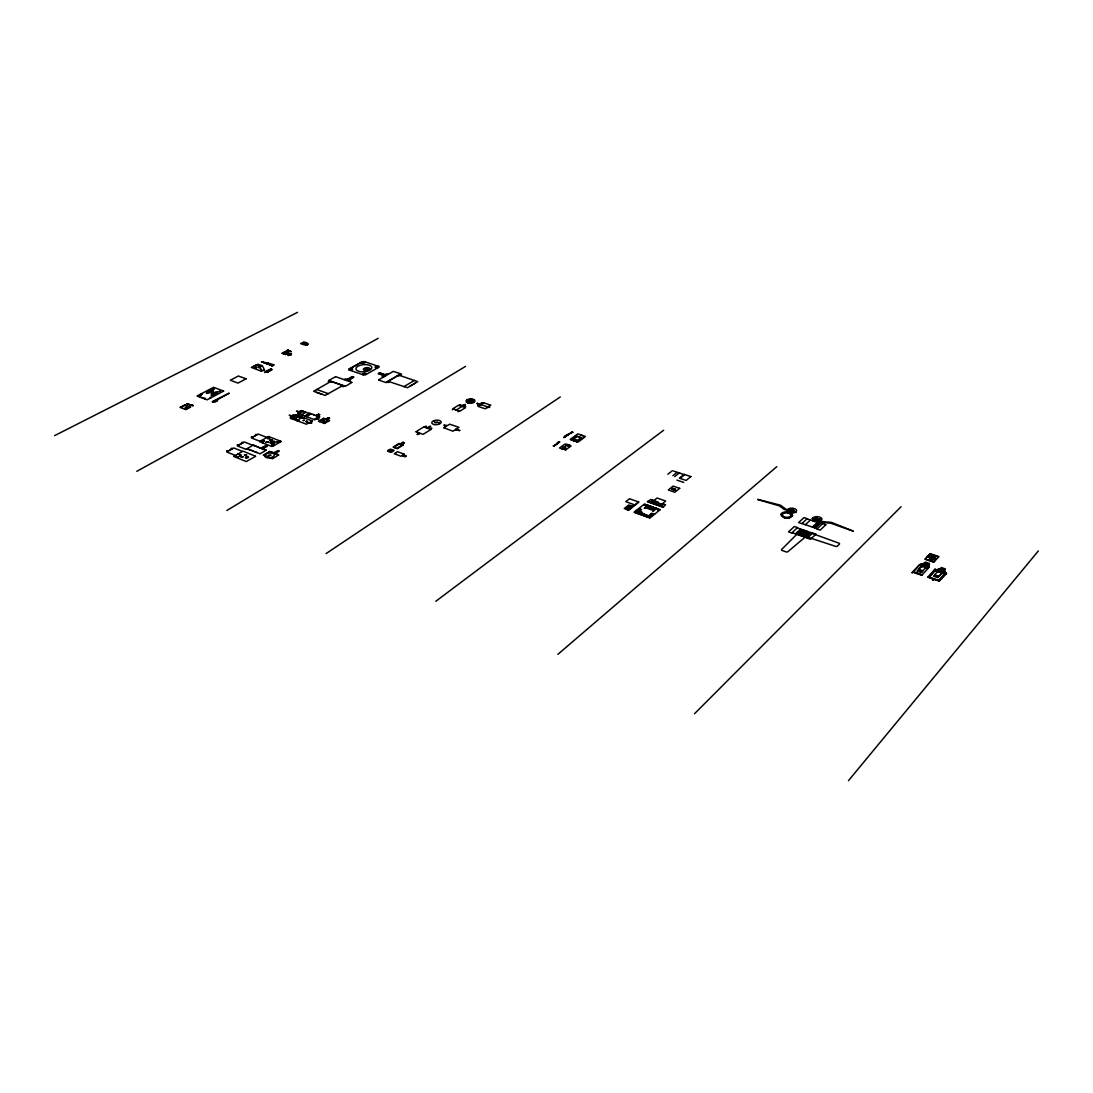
<?xml version="1.0" encoding="UTF-8"?>
<svg xmlns="http://www.w3.org/2000/svg" width="1093" height="1093" viewBox="0 0 1093 1093"><rect width="100%" height="100%" fill="white"/><g stroke="black" fill="none" stroke-linecap="round" stroke-linejoin="round"><path stroke-width="1.5" d="M271.884 365.636L261.35 361.783L271.651 365.185M255.53 456.368L246.294 461.547L233.82 456.505M241.252 455.33L238.11 457.024L235.022 455.849M233.793 456.382L243.001 451.177L255.543 456.205M853.059 531.143L831.24 523.369A1.366 0.724 5 0 0 830.584 523.219L823.111 522.577A1.366 0.724 4.8 0 1 822.442 522.427L812.154 518.396L822.141 521.484A1.366 0.71 4.8 0 0 822.81 521.634L831.104 522.358A1.366 0.724 5 0 1 831.773 522.509L853.1 531.034M281.051 441.504L279.808 441.422M259.615 441.531L268.536 436.517L281.038 441.353M757.722 499.351L780.429 505.198L786.769 509.734L795.882 512.357L784.473 509.584L779.323 505.854L757.763 499.556M652.029 501.031L657.153 502.835L655.499 504.174L650.376 502.356L652.603 500.129L650.772 499.487L647.357 501.701L663.123 507.289L665.61 504.72L663.765 504.078L660.596 506.114M376.183 366.961L377.591 366.838M377.604 367.043L376.252 367.18M365.226 374.079L363.846 374.243M363.778 374.025L365.199 373.888M351.522 369.434L350.17 369.584M350.115 369.352L351.522 369.229M657.89 509.721L659.161 509.734M659.134 509.966L658.669 509.488M652.002 515.322L651.059 514.994M653.204 514.338L651.947 514.297M650.745 515.076L652.029 515.09M651.961 514.106L653.231 514.12M820.761 521.006C825.639 516.975 813.739 514.789 812.318 518.697L820.761 521.006L812.741 518.301M641.4 514.038L642.67 514.052M642.643 514.27L641.796 514.475M639.555 513.368L640.826 513.396M640.812 513.614L639.583 513.614M637.725 512.713L638.995 512.726M638.899 510.663L637.711 510.622M640.143 509.652L638.927 509.365M644.132 504.816L645.744 504.829L644.392 505.417M638.981 512.931L637.738 512.931M636.345 512.262L634.705 512.166L636.345 512.057M637.684 510.376L638.954 510.404M795.403 512.439C800.295 508.464 788.709 506.36 787.124 510.171L795.403 512.439L787.547 509.789M935.184 574.973L934.693 575.669L937.808 576.749L938.518 576.12M919.145 569.467L918.639 570.163L921.727 571.215L922.437 570.601M201.194 394.737L199.254 395.775L201.071 394.819M198.27 395.844L201.235 394.464M363.928 362.48L362.589 362.575M362.562 362.357L363.942 362.248M848.469 780.662L1038.35 550.913M304.441 343.789L303.144 343.912M303.116 343.68L304.455 343.557M938.627 580.397L944.53 573.811M790.635 509.516L789.132 511.182L791.824 511.961L793.327 510.281M793.6 511.401L794.338 510.581L789.624 509.229L788.545 510.24M793.518 511.674L788.982 509.953M943.655 571.065L938.969 576.271L934.734 574.822M943.846 570.847L945.527 568.975L941.319 567.54L939.625 569.398M942.876 572.09L937.876 577.65L933.422 576.107L939.433 569.617M932.411 579.823L933.586 578.511M932.848 579.973L934.037 578.662M933.299 580.123L934.474 578.825M929.255 577.159L935.184 570.628M934.72 561.146L933.736 562.226L924.965 559.261L925.962 558.181M934.925 560.928L937.685 557.908M937.89 557.69L938.873 556.61L930.129 553.673L929.146 554.752M927.615 565.6L921.782 572.104L917 571.12L918.27 571.188L917.451 570.56L922.424 565.108M927.82 565.382L929.515 563.523L927.875 562.963L926.468 564.494L925.593 564.193L926.987 562.663L925.347 562.103L923.64 563.947M930.526 558.769A2.295 1.216 7.6 0 1 931.072 556.72A2.295 1.216 7.6 0 1 934.187 558.318A2.295 1.216 7.6 0 1 930.526 558.769L932.411 556.788M930.99 558.96L930.389 559.602A3.744 1.981 7.6 0 0 935.458 558.906A3.744 1.981 7.6 0 0 932.753 556.077A3.744 1.981 7.6 0 0 928.23 557.348L929.665 557.567M931.441 559.083L933.285 557.088M925.785 567.117L926.577 566.242L929.228 567.144L921.754 575.301L912.928 572.254L920.443 564.152L923.066 565.04L922.26 565.914M923.448 564.166L918.694 569.303L922.888 570.751M911.904 572.732L918.994 565.081L928.217 568.237M912.3 572.869L913.393 571.694M926.167 557.963L928.954 554.957M272.826 446.258L280.956 441.64M271.733 446.122L272.785 445.985M271.529 442.2C277.718 445.056 269.138 438.717 273.1 442.856M262.224 442.392L263.276 442.255M267.853 436.79L268.905 436.667M263.29 442.542L262.402 442.392L263.126 442.528M268.946 436.927L267.922 437.077M694.506 713.743L901.083 506.715M943.327 569.193L942.193 569.07M942.193 568.784L943.368 568.934M796.893 533.999L805.473 537.373L810.637 532.51L812.536 533.165M801.948 523.52L815.323 528.083L820.392 523.301L822.291 523.943M792.029 532.715L802.576 536.294L804.639 534.354M805.568 533.48L807.631 531.54L808.301 531.949L803.519 536.444L802.576 536.294M812.427 527.031L818.876 521.183L814.066 519.558L812.741 520.787M819.545 520.596L820.515 519.517L815.897 517.959L814.668 518.943M813.37 527.181L818.07 522.755L820.392 523.301M805.09 536.458L809.435 532.373M814.831 527.673L819.518 523.246M804.216 530.296L800.513 532.332L800.595 533.753L802.918 534.559L805.172 533.944L806.115 531.485L803.901 530.72M817.796 520.814L819.531 519.189M819.709 519.325L817.728 520.855L815.2 519.872L816.881 518.287M795.485 533.917L800.677 529.08M805.391 524.695L810.473 519.954M311.054 423.073L310.139 423.21M310.029 422.882L311.04 422.772M303.758 418.154L302.802 418.264M298.129 420.627L299.127 420.518M299.14 420.819L298.198 420.942M302.747 417.977L303.758 417.854M791.769 512.016L793.532 510.417M793.641 511.524L794.502 510.745L789.966 509.215L788.722 510.185M791.209 513.86L795.158 512.221L788.121 510.773L786.482 512.262M793.518 511.797L788.763 510.007M789.173 511.141L790.936 509.543M489.568 407.47L487.656 407.224M557.867 654.352L776.781 466.67M220.294 391.417L219.502 391.513M210.293 397.333L211.222 397.196M211.277 397.483L210.389 397.647M219.392 391.212L220.321 391.075M652.248 514.379L652.439 514.448M213.217 388.889L214.146 388.753M214.119 389.094L213.326 389.19M659.68 504.966L661.087 503.818M654.242 509.844L653.382 510.54L645.485 507.726L646.346 507.029M646.223 516.429L647.425 515.445M656.415 508.313L654.994 509.461L653.518 508.942L654.939 507.794M656.592 508.382L652.89 511.374L654.434 509.912L646.168 506.961L644.255 508.286L647.971 505.308M659.762 505.813L665.664 501.045L657.071 498.025L651.141 502.766M660.609 505.294L662.03 504.146M647.152 516.77L648.368 515.787M661.538 505.622L663.055 504.501M661.32 506.373L662.03 505.799L656.456 503.818L655.745 504.392M202.26 394.067L201.358 394.204M673.875 490.019L675.037 489.09M653.108 507.138L651.674 508.286L650.021 507.699L651.455 506.551M656.879 503.969L658.396 502.862M653.286 507.207L651.428 508.696L652.904 509.215L654.762 507.726M643.408 515.418L644.61 514.434M657.808 504.297L659.229 503.163M644.337 515.759L645.553 514.776M658.737 504.638L660.254 503.518M645.28 516.087L646.496 515.117M201.29 393.904L202.219 393.781M640.033 513.71L639.842 513.642M649.802 505.963L647.944 507.453L649.42 507.972L651.264 506.483M653.682 503.395L654.406 502.821L652.412 502.944M640.197 514.543L642.015 513.082M653.751 503.559L655.417 502.22M653.942 503.613L655.595 502.288M672.892 488.352L671.73 489.281L674.477 490.238L675.638 489.295L672.741 488.462M654.242 503.586L656.142 503.436M672.291 489.473L673.452 488.544M642.042 515.199L643.859 513.751L638.353 511.756L636.522 513.218M655.554 504.324L658.287 502.138L652.794 500.198L650.075 502.384M680.215 478.215L684.805 474.54M639.091 511.469L641.509 509.529L638.763 508.546M639.268 511.538L641.755 511.702L636.345 510.472M638.011 512.986L638.203 513.054M648.149 505.376L646.728 506.524L648.19 507.043L649.611 505.895M651.865 502.739L652.576 502.179L651.387 501.755M651.92 502.903L653.587 501.578M638.367 513.874L640.184 512.426M652.111 502.971L653.764 501.632M637.998 510.308L638.64 510.677M639.186 509.693L640.156 509.434M639.378 509.857L639.678 509.188L638.913 509.639M674.736 476.589L679.573 472.75M630.333 508.04L631.126 507.412L629.24 507.644M632.574 506.469L630.401 508.204L627.847 507.289L630.033 505.567M628.147 510.199L638.544 501.96M672.864 475.715L676.895 472.518M625.401 508.6L627.642 509.338M626.016 508.108L628.256 508.846M667.864 474.253L672.4 470.673M819.531 520.719L820.665 519.694L816.239 517.959L814.859 518.888M815.2 519.872L817.181 518.328M435.793 601.287L663.656 430.246M565.45 450.015L571.038 446.053L569.426 445.493M583.935 437.487L585.424 436.435L577.814 433.88L570.218 439.4L578.06 442.091L584.017 437.719M562.813 449.086L560.654 448.335M574.044 440.875L575.287 440.629L574.658 441.08M575.546 441.203L576.858 440.479L575.738 441.271M576.339 441.654L577.623 440.739L576.284 441.449L573.442 440.479M576.517 441.818L582.091 437.856L576.803 436.08L571.215 440.014M571.543 440.028L572.691 439.208M572.459 440.329L573.702 440.083M573.074 440.534L574.071 440.042L571.912 439.96M564.002 437.569L572.035 431.94L573.169 432.322L571.188 432.869M572.363 432.049L563.769 437.487L569.59 433.648M553.809 445.999L559.807 441.804L557.239 442.569L558.222 442.911M326.056 553.591L560.299 396.964M455.672 429.863L457.052 428.975M458.281 429.918L455.767 429.399M478.652 404.41L479.854 403.659M477.655 405.489L481.74 402.893M445.397 426.243L446.777 425.368M478.474 406.295L483.639 403.003M201.139 394.778L200.046 394.423M429.604 429.016L431.134 428.046M459.197 410.968L457.967 411.747M464.798 407.416L465.645 406.883M473.693 401.814L472.886 402.238L473.611 402.484M430.369 429.289L431.899 428.319M465.222 407.798L459.852 411.2L452.816 408.782L458.199 405.407M393.767 447.351L399.601 443.69M455.057 409.547L457.598 410.421M394.997 447.816L395.461 447.98M400.912 444.168L403.549 442.515M401.213 444.277L403.85 442.624M417.034 434.372L418.715 433.32M427.363 427.869L430.109 426.147M455.658 410.121L456.259 410.326M463.104 405.435L465.399 404.56L463.705 405.64M455.836 410.299L465.099 404.465M417.635 434.59L419.316 433.538M427.964 428.087L430.71 426.352M396.691 448.444L402.525 444.769M424.275 427.117L425.805 426.147M453.554 409.042L452.338 409.807M459.115 405.489L459.962 404.943M467.271 400.339L468.077 399.915L467.367 399.683M425.027 427.377L426.557 426.42M389.627 380.911L389.682 381.826L407.443 387.742L417.717 381.635L400.298 375.637L398.289 375.855M226.879 510.486L465.468 366.415M403.877 386.676L414.466 380.391M271.269 458.309L265.257 455.904M277.526 454.825L278.182 454.524L269.684 451.436L263.263 455.112L272.417 458.773L278.674 455.002L277.813 454.661M272.02 452.652L272.744 452.365M323.514 423.087L328.487 420.177M273.605 452.707L278.209 450.562L279.357 451.013L275.313 453.39M324.361 423.415L329.621 420.6L323.391 418.291M266.118 371.292L265.708 371.77A1.626 0.71 -6.7 0 0 267.32 372.289L272.116 369.721A1.612 0.71 -6.6 0 0 270.504 369.161L266.036 371.333L266.829 371.114A1.626 0.71 -6.7 0 1 268.4 371.634L268.113 372.071M351.809 382.536L345.306 386.335L328.665 380.501L335.373 376.825M378.724 380.036L385.884 382.564L400.858 373.833L393.548 371.47M319.552 421.611L324.525 418.715M388.029 382.605L389.19 381.935M400.38 375.405L401.527 374.735M325.796 419.179L328.201 417.772L329.621 418.291L327.217 419.712M322.995 421.092L323.801 420.627M326.083 419.288L328.487 417.881M323.842 421.406L324.648 420.942M326.93 419.603L329.335 418.195M317.79 419.166L318.609 418.701M265.148 449.92L266.282 450.097L260.025 453.827L247.045 448.636M280.122 441.353L280.559 441.668M265.517 450.07L259.997 447.884M323.678 418.4L318.418 421.201L324.648 423.51M254.696 451.696L256.896 452.57M261.555 447.939L265.599 445.602L267.293 446.272L263.249 448.622M306.627 422.021C309.62 421.939 303.226 421.392 307.679 421.338M317.093 415.968L319.511 414.575M317.38 416.078L319.784 414.671L318.391 414.165L315.973 415.559M313.937 419.534L318.924 416.638M316.956 418.851L317.762 418.387M313.035 414.466L314.156 414.875M257.456 446.887L259.287 447.611M251.677 450.494L253.221 451.108M383.725 374.23L379.449 372.959M305.808 421.734L306.873 421.078M316.26 415.654L318.664 414.261M378.697 379.804L393.029 371.511M253.193 445.193L254.327 445.357M268.181 436.708L268.769 436.94M296.613 420.6L302.611 417.171M304.564 416.05L309.551 413.181L319.757 416.952L314.784 419.849L299.414 413.878M253.945 445.493L255.912 446.272M305.48 416.392L310.467 413.523M306.313 416.693L311.3 413.823M255.639 446.163L256.472 446.49M262.347 442.706L262.976 442.706M250.543 450.043L246.458 448.977M300.807 414.643L299.687 414.233M290.752 416.597L292.924 415.354M298.211 412.348L299.96 411.351M300.138 411.282L301.518 410.585L309.141 413.414M345.169 386.28L328.802 380.555M365.895 374.585L378.438 367.439A1.858 0.833 -4.8 0 0 378.287 366.278L364.488 361.646M291.189 418.305L296.64 415.203M303.185 411.46L298.731 414.001L297.692 413.619M348.79 379.981L353.777 377.153L352.137 376.593L347.15 379.408M349.05 381.334L350.429 380.555L345.525 378.847L344.131 379.626M322.203 394.354L316.533 392.332M346.59 380.487L352.957 376.866M353.558 377.071L350.061 379.271M349.487 368.915L361.906 361.961L349.309 368.928A1.858 0.833 -5.3 0 0 349.418 370.103L363.259 374.831M136.803 471.329L378.178 338.311M237.55 454.087L241.28 455.166M212.739 401.978L229.229 393.166L212.22 401.787L220.021 398.084M204.692 398.918L205.539 398.467L199.459 396.909M305.958 345.415L308.199 344.24M270.299 364.707L273.865 364.802L266.924 362.753A2.582 1.134 -6.6 0 0 265.968 363.259L272.703 365.636A1.803 0.792 -6.5 0 0 273.551 365.253L273.646 365.13A2.596 1.134 -6.6 0 1 272.703 365.636L271.952 365.745M290.028 355.321L287.309 354.296M290.67 354.979L287.951 353.954M271.843 365.253L272.881 364.707M265.326 362.958L266.105 362.548L264.561 362.685M265.736 363.095L268.222 363.286L267.443 363.696M288.73 350.949L290.314 351.481M266.965 362.849L268.031 362.999L267.006 363.545M305.193 342.437L306.464 342.86M190.346 404.67L192.737 404.943L192.026 405.325M307.843 343.352L303.786 341.959M188.679 407.102L186.835 408.085L185.154 407.429L186.999 406.446L189.376 407.484M262.238 361.865L263.782 361.728M263.249 361.537L263.003 362.138M54.65 435.615L297.542 312.338M331.63 382.017L329.608 382.167L313.636 391.294L325.127 395.406L341.344 386.348A1.503 0.683 -5.5 0 0 341.262 385.378M293.02 415.313L293.894 415.449M658.737 509.311L657.521 509.884L658.833 510.144M583.006 435.806L580.643 435.096M651.701 515.5L650.745 515.268M635.238 511.674L636.713 512.084L635.484 512.672M460.126 404.888L465.591 406.623M648.996 517.331C652.958 517.645 646.51 515.937 649.734 517.658M260.503 366.387L261.582 366.182M261.651 370.5L260.175 370.773L251.308 367.398L258.003 364.242L262.088 365.663L259.437 366.223L261.692 370.568L264.561 370.021L262.47 366.018L258.494 366.934L258.959 367.835L260.025 367.631L259.56 366.729M263.959 370.431L261.172 370.923L260.599 369.871L261.241 370.882M212.507 391.909L210.949 392.729M212.015 393.138L213.572 392.346M272.499 445.999L271.802 446.504L259.669 441.709M810.637 532.51L787.862 551.692A1.394 0.765 4.4 0 1 786.017 551.856L782.192 550.503A1.394 0.765 4.3 0 1 781.604 549.478L801.114 530.064A1.38 0.724 4.5 0 1 802.972 529.873M645.307 504.488L643.791 504.761L644.515 505.253M273.728 364.652L272.799 364.748A2.596 1.134 -6.5 0 0 271.733 365.294L271.651 365.759M400.735 373.915L386.007 382.495M484.172 402.948L490.825 405.189L485.196 408.796L478.543 406.541M482.286 402.839L483.338 403.194M307.707 344.5L306.477 345.169M929.842 554.001L938.573 556.938M489.036 406.336L487 407.648M569.111 433.757L564.78 436.011L565.518 436.257M473.611 401.787L474.321 402.019M488.38 406.76L489.582 407.183M479.485 403.877L476.903 403.481L479.007 404.191M477.149 403.331L488.626 407.197M466.643 400.134L467.353 400.38M415.121 383.178L410.066 386.184M388.111 374.366L386.58 373.847L382.154 376.402L383.684 376.921M814.913 518.71L819.805 520.35M673.63 471.069L684.546 474.758M477.723 405.735L478.775 406.104M385.105 374.694L379.64 372.85L378.164 373.697L383.629 375.555M378.902 373.273L385.897 375.637M807.044 518.779L818.07 522.755M925.265 558.933L934.037 561.898M462.653 405.271L464.156 405.79M939.925 569.07L944.147 570.505M458.732 405.353L465.167 407.552M676.936 480.128L683.712 482.437M815.323 528.083L817.222 528.739M920.238 564.371L929.023 567.363M934.87 569.357L946.442 573.306M919.637 565.013L928.422 568.018M934.269 570.027L945.841 573.975M559.411 442.078L554.137 446.122L553.181 445.766L554.342 445.63M566.707 444.564L565.095 444.018L559.507 447.966L565.641 449.879M934.734 570.464L945.541 574.303M556.761 443.936L554.561 445.479M797.221 527.905L807.631 531.54M290.765 354.159L288.921 355.143M803.246 531.212L805.049 532.018L805.951 531.171L838.877 543.139A1.407 0.751 5.4 0 1 839.397 544.164L837.402 546.131A1.407 0.751 5.4 0 1 835.599 546.35L797.275 533.753A1.38 0.738 4.4 0 1 796.715 532.728M802.768 531.717L805.09 532.523M912.997 571.557L922.26 574.754M928.804 577.008L939.078 580.561M672.304 488.817L673.015 488.885M674.449 489.555L675.201 489.65M806.853 535.037L805.172 534.45L805.746 533.917A3.033 1.612 4.5 0 0 804.503 531.649M913.229 571.926L922.055 574.973M797.398 532.086L799.885 532.072A3.033 1.612 4.5 0 1 803.983 531.649M671.867 489.172L672.578 489.24M674.012 489.91L674.764 490.006M805.473 537.373L807.385 538.043M335.906 376.771L351.796 382.29M328.201 381.512L329.471 381.949M341.904 386.321L343.202 386.772M444.359 424.945L446.34 425.642M456.136 429.153L459.934 430.423M443.854 425.273L445.835 425.956M456.109 429.59L459.429 430.751M647.589 501.509L663.355 507.097M270.627 369.461L271.406 369.735L267.58 371.087M270.996 369.953L270.326 370.308M269.971 369.803L270.996 370.185M269.138 370.254L269.916 370.527M255.666 365.8L254.888 366.21M269.534 370.732L268.741 371.155M426.83 427.691L428.483 428.278M267.32 371.224L268.099 371.497L265.749 372.071M266.897 371.442L267.963 371.798L265.175 372.371M316.587 389.477L328.433 393.699M634.814 504.911L625.77 501.673L629.5 498.75L638.899 502.083L628.516 510.322L624.267 508.45L625.483 507.48L629.978 508.751M632.888 506.442L628.707 504.952L626.275 506.865L630.456 508.368M654.584 514.216L651.797 513.218L649.392 515.172L652.166 516.169M628.885 506.469L631.549 507.289M637.547 509.516L640.293 510.499M650.595 514.202L653.382 515.199M629.609 509.037L627.3 509.611L628.393 509.994M418.182 433.129L419.849 433.716M299.359 411.692L296.463 411.132L298.813 411.993M317.476 418.277L318.883 418.797L316.669 418.756M299.14 416.132C296.927 412.061 284.344 418.469 293.689 419.247M396.117 452.598L395.707 452.857M402.784 455.153L405.858 456.3M402.525 455.33L405.599 456.478M301.381 417.868L292.801 415.559L291.162 416.488L297.842 419.903M310.521 422.308L311.929 422.841L309.169 423.1M292.118 415.818L289.221 415.244L291.571 416.132M216.332 400.052L217.63 400.68L214.843 402.169L213.272 401.705M184.867 405.052L185.523 405.312L183.419 405.817M266.706 437.35L258.208 434.044L251.376 437.924L259.888 441.271M257.224 434.604L255.543 434.495L256.65 434.932M815.146 518.656L819.818 520.487M181.957 406.582L182.613 406.842L180.509 407.361M255.653 435.492L253.945 436.462M252.948 437.036L251.267 436.927L252.374 437.364M262.593 447.351L264.287 448.021M266.077 450.289L253.111 445.152L245.884 449.305L237.359 445.903L244.313 441.955L252.825 445.329M269.315 451.573L278.469 455.207M243.302 442.528L241.608 442.419L242.728 442.856M241.717 443.43L239.968 444.414M238.957 445.001L237.263 444.878L238.383 445.329M242.291 451.368L233.765 447.952L226.729 451.956L235.255 455.398M232.741 448.526L231.047 448.417L232.153 448.868M231.129 449.442L229.38 450.453M228.341 451.04L226.647 450.917L227.754 451.368M926.645 557.444A5.315 2.801 7.6 0 1 928.476 555.476M214.693 392.127A2.473 1.107 -7.8 0 1 211.796 393.658M209.815 392.92A2.473 1.107 -7.8 0 1 212.725 391.376M215.827 391.936A3.621 1.612 -7.8 0 1 211.577 394.19M208.695 393.097A3.621 1.612 -7.8 0 1 212.944 390.857M216.947 391.759A4.755 2.118 -7.8 0 1 211.359 394.723M207.574 393.289A4.755 2.118 -7.8 0 1 213.149 390.338M218.067 391.581A5.902 2.623 -7.8 0 1 211.14 395.256M206.44 393.466A5.902 2.623 -7.8 0 1 213.367 389.805M469.334 401.104L471.629 401.008L469.334 401.104M927.875 577.145L939.27 581.162L946.634 573.087L938.873 580.779L928.599 577.227L935.745 569.371L935.075 569.139L927.902 577.049M437.76 422.349L435.219 422.54L437.76 422.349M365.527 369.161L367.74 369.038L365.527 369.161M925.908 567.841L924.446 567.677L925.908 567.868M279.371 441.736L276.57 441.955L279.33 441.886M920.402 572.076L921.864 572.281L920.415 572.049M920.934 566.475L922.383 566.666L920.934 566.475M273.974 444.865C270.968 447.706 270.804 442.665 273.974 444.919M272.348 439.81L269.766 440.137L272.348 439.81M270.791 455.234L268.345 455.508L270.791 455.234M269.78 438.006C266.692 440.807 266.733 435.806 269.78 438.061M268.509 442.023L265.927 442.351L268.509 442.023M391.636 450.712L389.695 450.903L391.636 450.712M264.383 441.107C261.432 443.949 261.077 439.003 264.383 441.162M246.553 454.743L244.326 454.92L246.526 454.866M243.192 456.683L240.952 456.901L243.192 456.683M312.352 421.037L306.45 424.221L293.416 419.398L299.4 415.968L312.352 421.037M443.799 427.773L452.939 431.216L458.951 427.349L449.688 424.18L443.799 427.746M416.078 431.803L423.059 434.345L430.943 429.494L423.701 426.912L416.091 431.735M304.441 420.381L302.911 420.545L304.428 420.245M945.185 571.297L938.095 569.166L945.185 571.297M929.337 564.029L924.213 563.032L929.337 564.029M934.488 558.427L929.378 557.444L934.488 558.427M929.132 565.819L922.123 563.728L929.132 565.819M815.911 534.149L810.514 539.286L807.249 538.166L812.673 533.042L815.911 534.149M825.816 524.763L820.16 530.119L816.922 529.012L822.578 523.67L825.816 524.763M805.486 533.247L804.229 534.422L801.579 534.313L800.199 533.029L801.456 531.854L804.093 531.963L805.486 533.247M797.535 527.618L791.728 533.001L788.518 531.895L794.324 526.512L797.535 527.618M807.18 518.669L801.811 523.643L798.614 522.55L803.997 517.59L807.18 518.669M297.665 413.318L301.627 414.698L305.671 412.389L301.791 410.954L297.692 413.291M792.616 515.773L788.968 518.123L784.514 517.959L780.634 514.366L782.779 512.426L788.722 512.207L792.616 515.773M653.027 514.297L652.152 514.12L653.027 514.297M660.199 509.652L649.884 518.027L634.036 512.316L644.405 504.051L660.199 509.652M649.31 516.128L648.094 517.112L642.465 515.076L643.681 514.106L649.31 516.128M690.885 476.589L686.103 480.455L679.395 478.174L684.191 474.335L690.885 476.589M679.682 488.352L674.859 492.26L668.301 489.978L673.138 486.098L679.682 488.352M640.635 513.573L639.747 513.396L640.635 513.573M638.039 512.631L638.777 513.095L638.039 512.631M638.476 510.253L638.476 510.253M632.273 506.51L630.401 506.742L632.273 506.51M569.808 445.22L568.237 446.34L565.518 445.411L567.089 444.291L569.808 445.22M581.148 437.801L577.569 440.342L573.579 438.99L577.145 436.462L581.148 437.801M403.932 455.071L402.661 455.89L405.079 456.792L406.364 455.972L403.932 455.071M404.246 454.223L401.049 456.259L394.313 453.745L397.524 451.71L404.246 454.223M403.167 445.001L397.333 448.676L393.125 447.119L398.959 443.457L403.167 445.001M438.962 423.114L439.714 423.374L438.962 423.114M402.975 442.296L400.885 443.608L402.347 444.141L404.424 442.829L402.975 442.296M433.634 421.229L434.386 421.502L433.634 421.229M323.514 420.518L322.708 420.983L324.935 421.037L323.514 420.518M271.242 368.901L264.697 372.399L271.242 368.901M186.548 408.372L185.1 409.151L187.204 408.632L186.548 408.372M189.444 406.842L187.996 407.607L190.1 407.102L189.444 406.842M190.578 407.047L185.714 409.629L180.044 407.402L184.895 404.834L190.578 407.047M193.065 405.722L186.958 403.754L193.065 405.722M291.421 353.818L288.265 355.498L291.421 353.818M291.407 354.583L288.497 353.667L291.407 354.583M246.089 378.806L238.042 383.083L230.322 380.255L238.383 376.006L246.089 378.806M223.614 391.062L207.11 399.833L197.068 395.994L213.572 387.305L223.614 391.062M256.787 367.467L254.437 368.027L256.787 367.467M303.772 343.188L302.529 343.844L305.043 343.612L303.772 343.188M288.812 352.916L285.642 354.583L281.816 353.271L284.972 351.591L288.812 352.916M291.284 351.604L287.199 350.416L291.284 351.604M306.942 343.817L304.715 345.005L300.643 343.626L302.87 342.451L306.942 343.817M255.516 365.404L253.959 366.237L256.295 365.677L255.516 365.404M288.415 350.088L285.642 351.55L288.525 350.129M255.858 367.494L255.065 367.904L255.858 367.494M259.273 366.155L257.729 365.458L259.273 366.155M565.341 446.887L562.731 447.133L563.155 448.431L565.764 448.185L565.341 446.887M393.74 450.302L390.802 449.209A3.88 1.913 -4.9 0 0 387.591 451.231L390.529 452.324A3.866 1.913 -5 0 0 393.74 450.302M359.775 371.552A7.965 3.566 -5 0 0 371.811 367.713A7.965 3.566 -5 0 0 360.034 365.335A7.965 3.566 -5 0 0 359.775 371.552M376.006 367.767A1.831 0.82 -4.8 0 0 378.724 366.852A1.831 0.82 -4.8 0 0 375.951 366.346A1.831 0.82 -4.8 0 0 376.006 367.767M362.302 363.163A1.831 0.806 -5 0 0 365.076 362.302A1.831 0.806 -5 0 0 362.384 361.756A1.831 0.806 -5 0 0 362.302 363.163M349.869 370.158A1.844 0.82 -5.3 0 0 352.67 369.27A1.844 0.82 -5.3 0 0 349.965 368.724A1.844 0.82 -5.3 0 0 349.869 370.158M363.545 374.831A1.858 0.833 -5 0 0 366.346 373.943A1.858 0.833 -5 0 0 363.614 373.369A1.858 0.833 -5 0 0 363.545 374.831M364.925 370.513A3.32 1.489 -5 0 0 369.94 368.915A3.32 1.489 -5 0 0 365.035 367.931A3.32 1.489 -5 0 0 364.925 370.513M271.283 443.608A2.623 1.257 -7.2 0 0 275.19 442.132A2.623 1.257 -7.2 0 0 271.283 441.422A2.623 1.257 -7.2 0 0 271.283 443.608M246.239 458.022A1.599 0.779 -7.8 0 0 248.535 457.052A1.599 0.779 -7.8 0 0 246.089 456.696A1.599 0.779 -7.8 0 0 246.239 458.022M267.116 457.68A4.905 2.377 -7.4 0 0 274.439 454.879A4.905 2.377 -7.4 0 0 267.129 453.513A4.905 2.377 -7.4 0 0 267.116 457.68M469.621 401.773A1.626 0.765 -3.2 0 0 472.108 401.035A1.626 0.765 -3.2 0 0 469.717 400.434A1.626 0.765 -3.2 0 0 469.621 401.773M468.555 402.62A3.648 1.721 -3.2 0 0 474.116 400.981A3.648 1.721 -3.2 0 0 468.76 399.642A3.648 1.721 -3.2 0 0 468.555 402.62M468.105 402.989A4.509 2.131 -3.2 0 0 474.977 400.953A4.509 2.131 -3.2 0 0 468.351 399.3A4.509 2.131 -3.2 0 0 468.105 402.989M434.208 424.535A4.714 2.268 -3.9 0 0 441.189 422.13A4.714 2.268 -3.9 0 0 434.044 420.6A4.714 2.268 -3.9 0 0 434.208 424.535M784.227 516.811A4.276 2.241 4 0 0 790.881 515.445A4.276 2.241 4 0 0 784.76 512.959A4.276 2.241 4 0 0 784.227 516.811M783.626 517.262A5.356 2.814 4 0 0 791.96 515.541A5.356 2.814 4 0 0 784.296 512.426A5.356 2.814 4 0 0 783.626 517.262M802.002 533.767A1.517 0.806 4.5 0 0 804.352 533.275A1.517 0.806 4.5 0 0 802.166 532.373A1.517 0.806 4.5 0 0 802.002 533.767M801.292 534.299A2.801 1.489 4.5 0 0 805.637 533.398A2.801 1.489 4.5 0 0 801.606 531.731A2.801 1.489 4.5 0 0 801.292 534.299M930.457 558.81A2.418 1.271 7.6 0 0 934.31 558.345A2.418 1.271 7.6 0 0 931.031 556.665A2.418 1.271 7.6 0 0 930.457 558.81M284.699 353.995A1.899 0.82 -6.2 0 0 287.514 353.025A1.899 0.82 -6.2 0 0 284.672 352.574A1.899 0.82 -6.2 0 0 284.699 353.995"/></g></svg>
